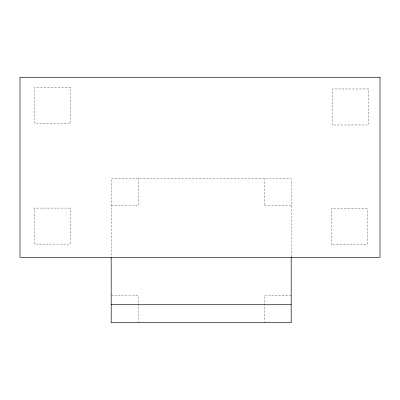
<?xml version="1.0" encoding="UTF-8"?>
<svg xmlns="http://www.w3.org/2000/svg" width="400" height="400" viewBox="0 0 400 400"><rect width="100%" height="100%" fill="white"/><g stroke="black" fill="none" stroke-linecap="round" stroke-linejoin="round"><path stroke-width="0.3" stroke-dasharray="2 1.5" d="M111.18 205.715L138.18 205.715L138.18 178.715M291.18 205.715L264.18 205.715L264.18 178.715M111.18 295.715L138.18 295.715L138.18 322.715M291.18 295.715L264.18 295.715L264.18 322.715M291.18 256.685L291.18 178.715L111.18 178.715L111.18 256.685M70.535 87.42L34.535 87.42L34.535 123.42L70.535 123.42L70.535 87.42M368.46 88.975L332.46 88.975L332.46 124.975L368.46 124.975L368.46 88.975M70.18 208.09L34.18 208.09L34.18 244.09L70.18 244.09L70.18 208.09M367.185 208.75L331.185 208.75L331.185 244.75L367.185 244.75L367.185 208.75"/><path stroke-width="0.6" d="M111.18 304.715L291.18 304.715M291.18 256.965L291.18 322.715L111.18 322.715L111.18 257.23M380 77.285L20 77.285L20 257.285L380 257.285L380 77.285"/></g></svg>
